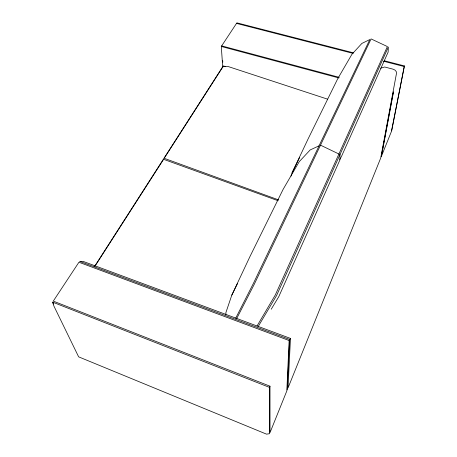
<?xml version="1.0" encoding="UTF-8"?>
<svg xmlns="http://www.w3.org/2000/svg" width="457" height="457" viewBox="0 0 457 457"><rect width="100%" height="100%" fill="white"/><g stroke="black" fill="none" stroke-linecap="round" stroke-linejoin="round"><path stroke-width="0.69" d="M225.844 314.616L225.901 312.571L231.808 295.125L250.002 256.468L283.163 189.278L299.221 161.675L310.2 149.925L319.072 145.829L253.395 283.397L235.641 318.278M289.138 340.534L286.819 390.924L270.018 432.602L269.978 386.194L53.28 301.117L78.93 262.244L289.138 340.534L290.458 338.409L83.294 261.455L79.547 261.307L289.601 339.437L287.225 389.918M290.458 338.409L288.036 387.913L380.698 158.076L396.51 73.263L396.253 71.606L394.997 70.11L393.066 69.178L384.674 67.002L380.612 68.202M381.212 156.802L393.226 92.52L393.5 91.863L381.464 156.168L391.415 131.49L404.388 65.917L384.394 60.781M391.655 130.891L404.388 65.917M291.012 176.116L292.092 172.786L308.167 138.791L337.774 78.644L351.896 54.326L361.864 43.438L369.822 39.548L318.815 146.297M269.481 387.382L52.612 302.128L53.955 306.179L78.633 356.843L266.522 434.15L269.579 433.682L269.481 387.382L269.978 386.194M231.808 295.125L237.457 283.66M292.092 172.786L299.603 157.545M236.743 318.455L254.166 284.477L371.101 38.925L387.387 46.563L275.325 294.925L257.034 325.99M339.734 159.59L341.436 156.534L388.136 52.098L388.347 47.014L276.576 295.542L258.234 326.441M271.218 309.235L278.759 296.707L339.922 159.916L339.997 154.517L320.511 145.166M94.639 266.322L223.136 66.071L223.467 66.179M94.942 266.254L163.617 159.322L278.124 200.743M222.759 67.567L221.291 46.465L236.875 22.85L353.375 52.801M327.703 99.203L228.391 66.608L223.353 66.174L164.446 157.899L164.691 158.482L278.547 199.88M223.599 66.111L225.192 66.585M236.515 23.398L353.084 53.395M383.434 61.209L404.131 66.533M221.674 45.889L339.203 77.336M221.291 46.465L338.894 77.964M52.612 302.128L53.543 304.042M222.696 60.695L222.793 62.106"/></g></svg>
